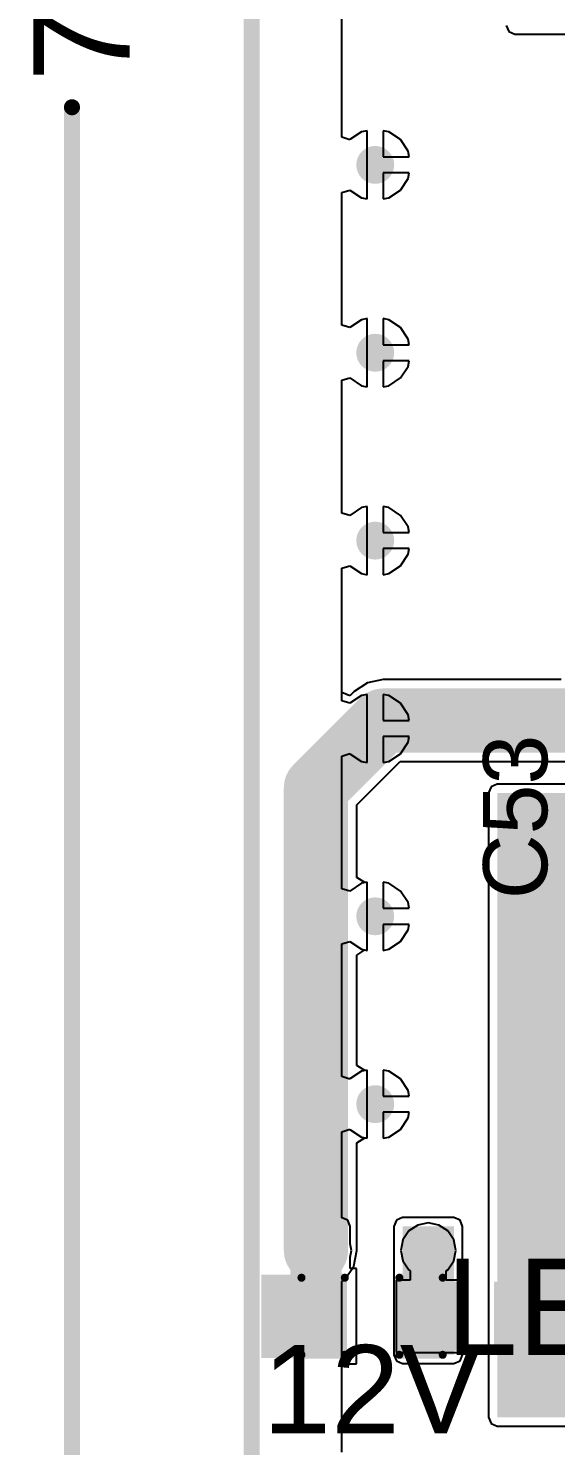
# Model space of a CAD drawing. Header units: millimetres. Extents: x -0.26 to 4.68, y -0.29 to 2.93.
# Drawn here: x -0.256 to 0.072, y 0.273 to 1.156 of the extents above; entities that cross this region are included whole.
import ezdxf

# ---------------------------------------------------------------- set-up
doc = ezdxf.new("R2010")
doc.units = ezdxf.units.MM
doc.header["$MEASUREMENT"] = 0
for name, color, linetype in [('BottomLayer', 5, 'Continuous'), ('BottomPaste', 16, 'Continuous'), ('BottomSolder', 6, 'Continuous'), ('Mechanical1', 6, 'Continuous'), ('Mechanical2', 216, 'Continuous'), ('TopLayer', 1, 'Continuous'), ('TopOverlay', 2, 'Continuous'), ('TopPaste', 8, 'Continuous'), ('TopSolder', 216, 'Continuous'), ('ViaHoleLayer', 16, 'Continuous')]:
    doc.layers.add(name, color=color, linetype=linetype)
doc.styles.add('Arial', font='arial.ttf', dxfattribs={"height": 0.2})

# ---------------------------------------------------------------- blocks, each defined once
blk = doc.blocks.new('LED_0603_12')
at = {"layer": 'TopLayer'}
for points in [[(-0.03937, 0.01969), (-0.01969, 0.01969), (-0.01969, -0.01969), (-0.03937, -0.01969)], [(0.01969, 0.01969), (0.03937, 0.01969), (0.03937, -0.01969), (0.01969, -0.01969)]]:
    blk.add_hatch(color=1, dxfattribs=at).paths.add_polyline_path(points)
at = {"layer": 'TopOverlay'}
blk.add_hatch(color=2, dxfattribs=at).paths.add_polyline_path([(0.044, -0.026), (0.069, -0.026), (0.069, 0.026), (0.044, 0.026)])
at = {"layer": 'TopPaste'}
for points in [[(-0.03937, 0.01969), (-0.01969, 0.01969), (-0.01969, -0.01969), (-0.03937, -0.01969)], [(0.01969, 0.01969), (0.03937, 0.01969), (0.03937, -0.01969), (0.01969, -0.01969)]]:
    blk.add_hatch(color=8, dxfattribs=at).paths.add_polyline_path(points)
at = {"layer": 'TopSolder'}
for points in [[(-0.04337, 0.02369), (-0.01569, 0.02369), (-0.01569, -0.02369), (-0.04337, -0.02369)], [(0.01569, 0.02369), (0.04337, 0.02369), (0.04337, -0.02369), (0.01569, -0.02369)]]:
    blk.add_hatch(color=216, dxfattribs=at).paths.add_polyline_path(points)
at = {"layer": 'TopOverlay', "const_width": 0.005}
for points in [[(-0.044, 0.024), (-0.044, -0.024)], [(-0.017, 0.024), (-0.044, 0.024)], [(0.044, 0.024), (0.017, 0.024)], [(0.044, 0.024), (0.044, -0.024)], [(-0.017, -0.024), (-0.044, -0.024)], [(0.044, -0.024), (0.017, -0.024)]]:
    blk.add_lwpolyline(points, dxfattribs=at)
at = {"layer": 'TopOverlay', "const_width": 0.0025}
for points in [[(-0.04525, 0.024, 1), (-0.04275, 0.024, 1)], [(-0.04525, 0.024, 1), (-0.04275, 0.024, 1)], [(-0.01825, 0.024, 1), (-0.01575, 0.024, 1)], [(0.01575, 0.024, 1), (0.01825, 0.024, 1)], [(0.04275, 0.024, 1), (0.04525, 0.024, 1)], [(0.04275, 0.024, 1), (0.04525, 0.024, 1)], [(-0.04525, -0.024, 1), (-0.04275, -0.024, 1)], [(-0.04525, -0.024, 1), (-0.04275, -0.024, 1)], [(-0.01825, -0.024, 1), (-0.01575, -0.024, 1)], [(0.01575, -0.024, 1), (0.01825, -0.024, 1)], [(0.04275, -0.024, 1), (0.04525, -0.024, 1)], [(0.04275, -0.024, 1), (0.04525, -0.024, 1)]]:
    blk.add_lwpolyline(points, format="xyb", close=True, dxfattribs=at)
at = {"layer": 'TopOverlay'}
blk.add_text('LED1', height=0.06, rotation=-180, dxfattribs=at).set_placement((-0.04608, 0.02422))
blk = doc.blocks.new('R___0603_B_77')
at = {"layer": 'BottomLayer'}
for points in [[(-0.045, -0.0175), (-0.045, 0.0175), (-0.015, 0.0175), (-0.015, -0.0175)], [(0.015, -0.0175), (0.015, 0.0175), (0.045, 0.0175), (0.045, -0.0175)]]:
    blk.add_hatch(color=5, dxfattribs=at).paths.add_polyline_path(points)
at = {"layer": 'BottomPaste'}
for points in [[(-0.045, -0.0175), (-0.045, 0.0175), (-0.015, 0.0175), (-0.015, -0.0175)], [(0.015, -0.0175), (0.015, 0.0175), (0.045, 0.0175), (0.045, -0.0175)]]:
    blk.add_hatch(color=16, dxfattribs=at).paths.add_polyline_path(points)
at = {"layer": 'BottomSolder'}
for points in [[(-0.049, -0.0215), (-0.049, 0.0215), (-0.011, 0.0215), (-0.011, -0.0215)], [(0.011, -0.0215), (0.011, 0.0215), (0.049, 0.0215), (0.049, -0.0215)]]:
    blk.add_hatch(color=6, dxfattribs=at).paths.add_polyline_path(points)

msp = doc.modelspace()

# ---------------------------------------------------------------- hatches: boundary and pattern name
at = {"layer": 'BottomLayer'}
h = msp.add_hatch(color=5, dxfattribs=at)
edge = h.paths.add_edge_path()
edge.add_arc((-0.04023, 1.07105), 0.01181, 0, 360)
h = msp.add_hatch(color=5, dxfattribs=at)
edge = h.paths.add_edge_path()
edge.add_arc((-0.04023, 0.95405), 0.01181, 0, 360)
h = msp.add_hatch(color=5, dxfattribs=at)
edge = h.paths.add_edge_path()
edge.add_arc((-0.04023, 0.83705), 0.01181, 0, 360)
h = msp.add_hatch(color=5, dxfattribs=at)
edge = h.paths.add_edge_path()
edge.add_arc((-0.04023, 0.72005), 0.01181, 0, 360)
for points in [[(0.03582, 0.40395), (0.29682, 0.40395), (0.29682, 0.67995), (0.03582, 0.67995)], [(0.03582, 0.291), (0.496, 0.291), (0.496, 0.52895), (0.03582, 0.52895)]]:
    msp.add_hatch(color=5, dxfattribs=at).paths.add_polyline_path(points)
h = msp.add_hatch(color=5, dxfattribs=at)
edge = h.paths.add_edge_path()
edge.add_arc((-0.04023, 0.60305), 0.01181, 0, 360)
h = msp.add_hatch(color=5, dxfattribs=at)
edge = h.paths.add_edge_path()
edge.add_arc((-0.04023, 0.48605), 0.01181, 0, 360)
h = msp.add_hatch(color=5, dxfattribs=at)
edge = h.paths.add_edge_path()
edge.add_arc((-0.07718, 0.39495), 0.01181, 0, 360)
h = msp.add_hatch(color=5, dxfattribs=at)
edge = h.paths.add_edge_path()
edge.add_arc((-0.00718, 0.39495), 0.01181, 0, 360)
at = {"layer": 'BottomSolder'}
h = msp.add_hatch(color=6, dxfattribs=at)
edge = h.paths.add_edge_path()
edge.add_arc((-0.04023, 1.07105), 0.00591, 0, 360)
h = msp.add_hatch(color=6, dxfattribs=at)
edge = h.paths.add_edge_path()
edge.add_arc((-0.04023, 0.95405), 0.00591, 0, 360)
h = msp.add_hatch(color=6, dxfattribs=at)
edge = h.paths.add_edge_path()
edge.add_arc((-0.04023, 0.83705), 0.00591, 0, 360)
h = msp.add_hatch(color=6, dxfattribs=at)
edge = h.paths.add_edge_path()
edge.add_arc((-0.04023, 0.72005), 0.00591, 0, 360)
h = msp.add_hatch(color=6, dxfattribs=at)
edge = h.paths.add_edge_path()
edge.add_arc((-0.04023, 0.60305), 0.00591, 0, 360)
h = msp.add_hatch(color=6, dxfattribs=at)
edge = h.paths.add_edge_path()
edge.add_arc((-0.04023, 0.48605), 0.00591, 0, 360)
h = msp.add_hatch(color=6, dxfattribs=at)
edge = h.paths.add_edge_path()
edge.add_arc((-0.07718, 0.39495), 0.00591, 0, 360)
h = msp.add_hatch(color=6, dxfattribs=at)
edge = h.paths.add_edge_path()
edge.add_arc((-0.00718, 0.39495), 0.00591, 0, 360)
at = {"layer": 'TopLayer'}
h = msp.add_hatch(color=1, dxfattribs=at)
edge = h.paths.add_edge_path()
edge.add_arc((-0.04023, 1.07105), 0.01181, 0, 360)
h = msp.add_hatch(color=1, dxfattribs=at)
edge = h.paths.add_edge_path()
edge.add_arc((-0.04023, 0.95405), 0.01181, 0, 360)
h = msp.add_hatch(color=1, dxfattribs=at)
edge = h.paths.add_edge_path()
edge.add_arc((-0.04023, 0.83705), 0.01181, 0, 360)
h = msp.add_hatch(color=1, dxfattribs=at)
edge = h.paths.add_edge_path()
edge.add_arc((-0.04023, 0.72005), 0.01181, 0, 360)
h = msp.add_hatch(color=1, dxfattribs=at)
edge = h.paths.add_edge_path()
edge.add_arc((-0.04023, 0.60305), 0.01181, 0, 360)
h = msp.add_hatch(color=1, dxfattribs=at)
edge = h.paths.add_edge_path()
edge.add_arc((-0.04023, 0.48605), 0.01181, 0, 360)
for points in [[(-0.06118, 0.40995), (-0.09318, 0.40995), (-0.09318, 0.32995), (-0.06118, 0.32995)], [(0.00882, 0.40995), (-0.02318, 0.40995), (-0.02318, 0.32995), (0.00882, 0.32995)]]:
    msp.add_hatch(color=1, dxfattribs=at).paths.add_polyline_path(points)
h = msp.add_hatch(color=1, dxfattribs=at)
edge = h.paths.add_edge_path()
edge.add_arc((-0.07718, 0.39495), 0.01181, 0, 360)
h = msp.add_hatch(color=1, dxfattribs=at)
edge = h.paths.add_edge_path()
edge.add_arc((-0.00718, 0.39495), 0.01181, 0, 360)
at = {"layer": 'TopSolder'}
h = msp.add_hatch(color=216, dxfattribs=at)
edge = h.paths.add_edge_path()
edge.add_arc((-0.04023, 1.07105), 0.00591, 0, 360)
h = msp.add_hatch(color=216, dxfattribs=at)
edge = h.paths.add_edge_path()
edge.add_arc((-0.04023, 0.95405), 0.00591, 0, 360)
h = msp.add_hatch(color=216, dxfattribs=at)
edge = h.paths.add_edge_path()
edge.add_arc((-0.04023, 0.83705), 0.00591, 0, 360)
h = msp.add_hatch(color=216, dxfattribs=at)
edge = h.paths.add_edge_path()
edge.add_arc((-0.04023, 0.72005), 0.00591, 0, 360)
h = msp.add_hatch(color=216, dxfattribs=at)
edge = h.paths.add_edge_path()
edge.add_arc((-0.04023, 0.60305), 0.00591, 0, 360)
h = msp.add_hatch(color=216, dxfattribs=at)
edge = h.paths.add_edge_path()
edge.add_arc((-0.04023, 0.48605), 0.00591, 0, 360)
h = msp.add_hatch(color=216, dxfattribs=at)
edge = h.paths.add_edge_path()
edge.add_arc((-0.07718, 0.39495), 0.00591, 0, 360)
h = msp.add_hatch(color=216, dxfattribs=at)
edge = h.paths.add_edge_path()
edge.add_arc((-0.00718, 0.39495), 0.00591, 0, 360)
at = {"layer": 'ViaHoleLayer'}
h = msp.add_hatch(color=16, dxfattribs=at)
edge = h.paths.add_edge_path()
edge.add_arc((-0.04023, 1.07105), 0.00591, 0, 360)
h = msp.add_hatch(color=16, dxfattribs=at)
edge = h.paths.add_edge_path()
edge.add_arc((-0.04023, 0.95405), 0.00591, 0, 360)
h = msp.add_hatch(color=16, dxfattribs=at)
edge = h.paths.add_edge_path()
edge.add_arc((-0.04023, 0.83705), 0.00591, 0, 360)
h = msp.add_hatch(color=16, dxfattribs=at)
edge = h.paths.add_edge_path()
edge.add_arc((-0.04023, 0.72005), 0.00591, 0, 360)
h = msp.add_hatch(color=16, dxfattribs=at)
edge = h.paths.add_edge_path()
edge.add_arc((-0.04023, 0.60305), 0.00591, 0, 360)
h = msp.add_hatch(color=16, dxfattribs=at)
edge = h.paths.add_edge_path()
edge.add_arc((-0.04023, 0.48605), 0.00591, 0, 360)
h = msp.add_hatch(color=16, dxfattribs=at)
edge = h.paths.add_edge_path()
edge.add_arc((-0.07718, 0.39495), 0.00591, 0, 360)
h = msp.add_hatch(color=16, dxfattribs=at)
edge = h.paths.add_edge_path()
edge.add_arc((-0.00718, 0.39495), 0.00591, 0, 360)

# ---------------------------------------------------------------- linework, layer by layer
at = {"layer": 'BottomLayer'}
for p, q in [((-0.061, 1.08823), (-0.061, 1.17088)), ((-0.056, 1.08671), (-0.061, 1.08823)), ((-0.05595, 1.08678), (-0.056, 1.08671)), ((-0.04874, 1.0916), (-0.05595, 1.08678)), ((-0.04523, 1.0923), (-0.04874, 1.0916)), ((-0.04523, 1.07105), (-0.04523, 1.0923)), ((-0.03172, 1.0916), (-0.03523, 1.0923)), ((-0.03523, 1.0923), (-0.03523, 1.07605)), ((-0.0245, 1.08678), (-0.03172, 1.0916)), ((-0.01968, 1.07956), (-0.0245, 1.08678)), ((-0.01899, 1.07605), (-0.01968, 1.07956)), ((-0.04523, 1.04981), (-0.04523, 1.07105)), ((-0.03523, 1.07605), (-0.01899, 1.07605)), ((-0.01899, 1.06605), (-0.03523, 1.06605)), ((-0.03523, 1.06605), (-0.03523, 1.04981)), ((-0.0245, 1.05533), (-0.01968, 1.06254)), ((-0.01968, 1.06254), (-0.01899, 1.06605)), ((-0.061, 1.05388), (-0.056, 1.0554)), ((-0.061, 0.97123), (-0.061, 1.05388)), ((-0.056, 1.0554), (-0.05595, 1.05533)), ((-0.05595, 1.05533), (-0.04874, 1.05051)), ((-0.04874, 1.05051), (-0.04523, 1.04981)), ((-0.03523, 1.04981), (-0.03172, 1.05051)), ((-0.03172, 1.05051), (-0.0245, 1.05533)), ((-0.056, 0.96971), (-0.061, 0.97123)), ((-0.04874, 0.9746), (-0.05595, 0.96978)), ((-0.04523, 0.9753), (-0.04874, 0.9746)), ((-0.04523, 0.95405), (-0.04523, 0.9753)), ((-0.03172, 0.9746), (-0.03523, 0.9753)), ((-0.03523, 0.9753), (-0.03523, 0.95905)), ((-0.0245, 0.96978), (-0.03172, 0.9746)), ((-0.05595, 0.96978), (-0.056, 0.96971)), ((-0.01968, 0.96256), (-0.0245, 0.96978)), ((-0.01899, 0.95905), (-0.01968, 0.96256)), ((-0.04523, 0.93281), (-0.04523, 0.95405)), ((-0.03523, 0.95905), (-0.01899, 0.95905)), ((-0.01899, 0.94905), (-0.03523, 0.94905)), ((-0.03523, 0.94905), (-0.03523, 0.93281)), ((-0.0245, 0.93833), (-0.01968, 0.94554)), ((-0.01968, 0.94554), (-0.01899, 0.94905)), ((-0.061, 0.93688), (-0.056, 0.9384)), ((-0.061, 0.85423), (-0.061, 0.93688)), ((-0.056, 0.9384), (-0.05595, 0.93833)), ((-0.05595, 0.93833), (-0.04874, 0.93351)), ((-0.03172, 0.93351), (-0.0245, 0.93833)), ((-0.04874, 0.93351), (-0.04523, 0.93281)), ((-0.03523, 0.93281), (-0.03172, 0.93351)), ((-0.04874, 0.8576), (-0.05595, 0.85278)), ((-0.04523, 0.8583), (-0.04874, 0.8576)), ((-0.04523, 0.83705), (-0.04523, 0.8583)), ((-0.03172, 0.8576), (-0.03523, 0.8583)), ((-0.03523, 0.8583), (-0.03523, 0.84205)), ((-0.0245, 0.85278), (-0.03172, 0.8576)), ((-0.056, 0.85271), (-0.061, 0.85423)), ((-0.05595, 0.85278), (-0.056, 0.85271)), ((-0.01968, 0.84556), (-0.0245, 0.85278)), ((-0.03523, 0.84205), (-0.01899, 0.84205)), ((-0.01899, 0.84205), (-0.01968, 0.84556)), ((-0.04523, 0.81581), (-0.04523, 0.83705)), ((-0.01899, 0.83205), (-0.03523, 0.83205)), ((-0.03523, 0.83205), (-0.03523, 0.81581)), ((-0.01968, 0.82854), (-0.01899, 0.83205)), ((-0.061, 0.81988), (-0.056, 0.8214)), ((-0.056, 0.8214), (-0.05595, 0.82133)), ((-0.05595, 0.82133), (-0.04874, 0.81651)), ((-0.03172, 0.81651), (-0.0245, 0.82133)), ((-0.0245, 0.82133), (-0.01968, 0.82854)), ((-0.061, 0.7424), (-0.061, 0.81988)), ((-0.04874, 0.81651), (-0.04523, 0.81581)), ((-0.03523, 0.81581), (-0.03172, 0.81651)), ((-0.03533, 0.75044), (-0.04509, 0.7485)), ((0.07559, 0.75044), (-0.03533, 0.75044)), ((-0.056, 0.74033), (-0.061, 0.7424)), ((-0.05336, 0.74297), (-0.056, 0.74033)), ((-0.04509, 0.7485), (-0.05336, 0.74297)), ((-0.05169, 0.67255), (-0.02478, 0.69946)), ((-0.02478, 0.69946), (0.34132, 0.69946)), ((0.032, 0.68378), (0.03041, 0.67995)), ((0.03041, 0.67995), (0.03041, 0.52895)), ((0.03582, 0.68536), (0.032, 0.68378)), ((0.12741, 0.68536), (0.03582, 0.68536)), ((-0.05169, 0.62719), (-0.05169, 0.67255)), ((-0.04669, 0.62401), (-0.05169, 0.62719)), ((-0.04523, 0.6243), (-0.04669, 0.62401)), ((-0.04523, 0.60305), (-0.04523, 0.6243)), ((-0.03172, 0.6236), (-0.03523, 0.6243)), ((-0.03523, 0.6243), (-0.03523, 0.60805)), ((-0.0245, 0.61878), (-0.03172, 0.6236)), ((-0.01968, 0.61156), (-0.0245, 0.61878)), ((-0.01899, 0.60805), (-0.01968, 0.61156)), ((-0.04523, 0.58181), (-0.04523, 0.60305)), ((-0.03523, 0.60805), (-0.01899, 0.60805)), ((-0.01899, 0.59805), (-0.03523, 0.59805)), ((-0.03523, 0.59805), (-0.03523, 0.58181)), ((-0.0245, 0.58733), (-0.01968, 0.59454)), ((-0.01968, 0.59454), (-0.01899, 0.59805)), ((-0.03172, 0.58251), (-0.0245, 0.58733)), ((-0.05169, 0.57892), (-0.04669, 0.5821)), ((-0.05169, 0.51019), (-0.05169, 0.57892)), ((-0.04669, 0.5821), (-0.04523, 0.58181)), ((-0.03523, 0.58181), (-0.03172, 0.58251)), ((0.03041, 0.52895), (0.03041, 0.40395)), ((-0.04669, 0.50701), (-0.05169, 0.51019)), ((-0.04523, 0.5073), (-0.04669, 0.50701)), ((-0.04523, 0.48605), (-0.04523, 0.5073)), ((-0.03172, 0.5066), (-0.03523, 0.5073)), ((-0.03523, 0.5073), (-0.03523, 0.49105)), ((-0.0245, 0.50178), (-0.03172, 0.5066)), ((-0.01968, 0.49456), (-0.0245, 0.50178)), ((-0.01899, 0.49105), (-0.01968, 0.49456)), ((-0.04523, 0.46481), (-0.04523, 0.48605)), ((-0.03523, 0.49105), (-0.01899, 0.49105)), ((-0.01899, 0.48105), (-0.03523, 0.48105)), ((-0.03523, 0.48105), (-0.03523, 0.46481)), ((-0.0245, 0.47033), (-0.01968, 0.47754)), ((-0.01968, 0.47754), (-0.01899, 0.48105)), ((-0.03172, 0.46551), (-0.0245, 0.47033)), ((-0.05169, 0.46192), (-0.04669, 0.4651)), ((-0.05169, 0.39495), (-0.05169, 0.46192)), ((-0.04669, 0.4651), (-0.04523, 0.46481)), ((-0.03523, 0.46481), (-0.03172, 0.46551)), ((-0.0193, 0.40707), (-0.02301, 0.40151)), ((-0.01374, 0.41078), (-0.0193, 0.40707)), ((-0.00718, 0.41209), (-0.01374, 0.41078)), ((-0.00062, 0.41078), (-0.00718, 0.41209)), ((0.00494, 0.40707), (-0.00062, 0.41078)), ((0.00866, 0.40151), (0.00494, 0.40707)), ((-0.02301, 0.40151), (-0.02432, 0.39495)), ((0.00996, 0.39495), (0.00866, 0.40151)), ((0.03041, 0.40395), (0.03041, 0.291)), ((-0.05363, 0.38519), (-0.05169, 0.39495)), ((-0.02432, 0.39495), (-0.02301, 0.38839)), ((0.00866, 0.38839), (0.00996, 0.39495)), ((-0.05915, 0.37692), (-0.05363, 0.38519)), ((-0.02301, 0.38839), (-0.0193, 0.38283)), ((-0.0193, 0.38283), (-0.01839, 0.38222)), ((-0.01839, 0.38222), (-0.01839, 0.37645)), ((0.00404, 0.38222), (0.00494, 0.38283)), ((0.00404, 0.37645), (0.00404, 0.38222)), ((0.00494, 0.38283), (0.00866, 0.38839)), ((-0.061, 0.37569), (-0.05915, 0.37692)), ((-0.061, 0.26923), (-0.061, 0.37569)), ((-0.01839, 0.37645), (-0.02718, 0.37645)), ((-0.02718, 0.37645), (-0.02718, 0.33145)), ((0.01282, 0.37645), (0.00404, 0.37645)), ((0.01282, 0.33145), (0.01282, 0.37645)), ((-0.02718, 0.33145), (0.01282, 0.33145)), ((0.03041, 0.291), (0.032, 0.28717)), ((0.032, 0.28717), (0.03582, 0.28559)), ((0.03582, 0.28559), (0.496, 0.28559))]:
    msp.add_line(p, q, dxfattribs=at)
for points, const_width in [([(-0.04023, 0.72005), (-0.03533, 0.72495)], 0.04), ([(-0.03533, 0.72495), (0.12935, 0.72495)], 0.04), ([(-0.07718, 0.68311), (-0.04023, 0.72005)], 0.04), ([(-0.07718, 0.39495), (-0.07718, 0.68311)], 0.04), ([(-0.00718, 0.35395), (-0.00718, 0.39495)], 0.012), ([(0.07482, 0.35395), (0.42682, 0.35395)], 0.05)]:
    msp.add_lwpolyline(points, dxfattribs=dict(at, const_width=const_width))
for points, const_width in [([(-0.04533, 0.72495, 1), (-0.02533, 0.72495, 1)], 0.02), ([(-0.04533, 0.72495, 1), (-0.02533, 0.72495, 1)], 0.02), ([(-0.05023, 0.72005, 1), (-0.03023, 0.72005, 1)], 0.02), ([(-0.05023, 0.72005, 1), (-0.03023, 0.72005, 1)], 0.02), ([(-0.08718, 0.68311, 1), (-0.06718, 0.68311, 1)], 0.02), ([(-0.08718, 0.68311, 1), (-0.06718, 0.68311, 1)], 0.02), ([(-0.08718, 0.39495, 1), (-0.06718, 0.39495, 1)], 0.02), ([(-0.01018, 0.39495, 1), (-0.00418, 0.39495, 1)], 0.006), ([(0.06232, 0.35395, 1), (0.08732, 0.35395, 1)], 0.025), ([(-0.01018, 0.35395, 1), (-0.00418, 0.35395, 1)], 0.006)]:
    msp.add_lwpolyline(points, format="xyb", close=True, dxfattribs=dict(at, const_width=const_width))
at = {"layer": 'Mechanical1', "const_width": 0.01}
msp.add_lwpolyline([(-0.22918, -0.11718), (-0.22918, 1.10696)], dxfattribs=at)
at = {"layer": 'Mechanical1', "const_width": 0.005}
msp.add_lwpolyline([(-0.23168, 1.10696, 1), (-0.22668, 1.10696, 1)], format="xyb", close=True, dxfattribs=at)
at = {"layer": 'Mechanical2', "const_width": 0.01}
msp.add_lwpolyline([(-0.11718, 2.87495), (-0.11718, -0.11718)], dxfattribs=at)
at = {"layer": 'TopLayer'}
for p, q in [((-0.061, 1.08823), (-0.061, 1.17088)), ((0.04141, 1.15795), (0.043, 1.15412)), ((0.043, 1.15412), (0.04682, 1.15254)), ((0.04682, 1.15254), (0.08074, 1.15254)), ((-0.056, 1.08671), (-0.061, 1.08823)), ((-0.05595, 1.08678), (-0.056, 1.08671)), ((-0.04874, 1.0916), (-0.05595, 1.08678)), ((-0.04523, 1.0923), (-0.04874, 1.0916)), ((-0.04523, 1.07105), (-0.04523, 1.0923)), ((-0.03172, 1.0916), (-0.03523, 1.0923)), ((-0.03523, 1.0923), (-0.03523, 1.07605)), ((-0.0245, 1.08678), (-0.03172, 1.0916)), ((-0.01968, 1.07956), (-0.0245, 1.08678)), ((-0.01899, 1.07605), (-0.01968, 1.07956)), ((-0.04523, 1.04981), (-0.04523, 1.07105)), ((-0.03523, 1.07605), (-0.01899, 1.07605)), ((-0.01899, 1.06605), (-0.03523, 1.06605)), ((-0.03523, 1.06605), (-0.03523, 1.04981)), ((-0.0245, 1.05533), (-0.01968, 1.06254)), ((-0.01968, 1.06254), (-0.01899, 1.06605)), ((-0.061, 1.05388), (-0.056, 1.0554)), ((-0.061, 0.97123), (-0.061, 1.05388)), ((-0.056, 1.0554), (-0.05595, 1.05533)), ((-0.05595, 1.05533), (-0.04874, 1.05051)), ((-0.04874, 1.05051), (-0.04523, 1.04981)), ((-0.03523, 1.04981), (-0.03172, 1.05051)), ((-0.03172, 1.05051), (-0.0245, 1.05533)), ((-0.056, 0.96971), (-0.061, 0.97123)), ((-0.04874, 0.9746), (-0.05595, 0.96978)), ((-0.04523, 0.9753), (-0.04874, 0.9746)), ((-0.04523, 0.95405), (-0.04523, 0.9753)), ((-0.03172, 0.9746), (-0.03523, 0.9753)), ((-0.03523, 0.9753), (-0.03523, 0.95905)), ((-0.0245, 0.96978), (-0.03172, 0.9746)), ((-0.05595, 0.96978), (-0.056, 0.96971)), ((-0.01968, 0.96256), (-0.0245, 0.96978)), ((-0.01899, 0.95905), (-0.01968, 0.96256)), ((-0.04523, 0.93281), (-0.04523, 0.95405)), ((-0.03523, 0.95905), (-0.01899, 0.95905)), ((-0.01899, 0.94905), (-0.03523, 0.94905)), ((-0.03523, 0.94905), (-0.03523, 0.93281)), ((-0.0245, 0.93833), (-0.01968, 0.94554)), ((-0.01968, 0.94554), (-0.01899, 0.94905)), ((-0.061, 0.93688), (-0.056, 0.9384)), ((-0.061, 0.85423), (-0.061, 0.93688)), ((-0.056, 0.9384), (-0.05595, 0.93833)), ((-0.05595, 0.93833), (-0.04874, 0.93351)), ((-0.03172, 0.93351), (-0.0245, 0.93833)), ((-0.04874, 0.93351), (-0.04523, 0.93281)), ((-0.03523, 0.93281), (-0.03172, 0.93351)), ((-0.04874, 0.8576), (-0.05595, 0.85278)), ((-0.04523, 0.8583), (-0.04874, 0.8576)), ((-0.04523, 0.83705), (-0.04523, 0.8583)), ((-0.03172, 0.8576), (-0.03523, 0.8583)), ((-0.03523, 0.8583), (-0.03523, 0.84205)), ((-0.0245, 0.85278), (-0.03172, 0.8576)), ((-0.056, 0.85271), (-0.061, 0.85423)), ((-0.05595, 0.85278), (-0.056, 0.85271)), ((-0.01968, 0.84556), (-0.0245, 0.85278)), ((-0.03523, 0.84205), (-0.01899, 0.84205)), ((-0.01899, 0.84205), (-0.01968, 0.84556)), ((-0.04523, 0.81581), (-0.04523, 0.83705)), ((-0.01899, 0.83205), (-0.03523, 0.83205)), ((-0.03523, 0.83205), (-0.03523, 0.81581)), ((-0.01968, 0.82854), (-0.01899, 0.83205)), ((-0.061, 0.81988), (-0.056, 0.8214)), ((-0.056, 0.8214), (-0.05595, 0.82133)), ((-0.05595, 0.82133), (-0.04874, 0.81651)), ((-0.03172, 0.81651), (-0.0245, 0.82133)), ((-0.0245, 0.82133), (-0.01968, 0.82854)), ((-0.061, 0.73723), (-0.061, 0.81988)), ((-0.04874, 0.81651), (-0.04523, 0.81581)), ((-0.03523, 0.81581), (-0.03172, 0.81651)), ((-0.056, 0.73571), (-0.061, 0.73723)), ((-0.05595, 0.73578), (-0.056, 0.73571)), ((-0.04874, 0.7406), (-0.05595, 0.73578)), ((-0.04523, 0.7413), (-0.04874, 0.7406)), ((-0.04523, 0.72005), (-0.04523, 0.7413)), ((-0.03172, 0.7406), (-0.03523, 0.7413)), ((-0.03523, 0.7413), (-0.03523, 0.72505)), ((-0.0245, 0.73578), (-0.03172, 0.7406)), ((-0.01968, 0.72856), (-0.0245, 0.73578)), ((-0.03523, 0.72505), (-0.01899, 0.72505)), ((-0.01899, 0.72505), (-0.01968, 0.72856)), ((-0.04523, 0.69881), (-0.04523, 0.72005)), ((-0.01899, 0.71505), (-0.03523, 0.71505)), ((-0.03523, 0.71505), (-0.03523, 0.69881)), ((-0.01968, 0.71154), (-0.01899, 0.71505)), ((-0.0245, 0.70433), (-0.01968, 0.71154)), ((-0.061, 0.70288), (-0.056, 0.7044)), ((-0.061, 0.62023), (-0.061, 0.70288)), ((-0.056, 0.7044), (-0.05595, 0.70433)), ((-0.05595, 0.70433), (-0.04874, 0.69951)), ((-0.04874, 0.69951), (-0.04523, 0.69881)), ((-0.03523, 0.69881), (-0.03172, 0.69951)), ((-0.03172, 0.69951), (-0.0245, 0.70433)), ((-0.056, 0.61871), (-0.061, 0.62023)), ((-0.05595, 0.61878), (-0.056, 0.61871)), ((-0.04874, 0.6236), (-0.05595, 0.61878)), ((-0.04523, 0.6243), (-0.04874, 0.6236)), ((-0.04523, 0.60305), (-0.04523, 0.6243)), ((-0.03172, 0.6236), (-0.03523, 0.6243)), ((-0.03523, 0.6243), (-0.03523, 0.60805)), ((-0.0245, 0.61878), (-0.03172, 0.6236)), ((-0.01968, 0.61156), (-0.0245, 0.61878)), ((-0.01899, 0.60805), (-0.01968, 0.61156)), ((-0.04523, 0.58181), (-0.04523, 0.60305)), ((-0.03523, 0.60805), (-0.01899, 0.60805)), ((-0.01899, 0.59805), (-0.03523, 0.59805)), ((-0.03523, 0.59805), (-0.03523, 0.58181)), ((-0.0245, 0.58733), (-0.01968, 0.59454)), ((-0.01968, 0.59454), (-0.01899, 0.59805)), ((-0.061, 0.58588), (-0.056, 0.5874)), ((-0.061, 0.50323), (-0.061, 0.58588)), ((-0.056, 0.5874), (-0.05595, 0.58733)), ((-0.05595, 0.58733), (-0.04874, 0.58251)), ((-0.03172, 0.58251), (-0.0245, 0.58733)), ((-0.04874, 0.58251), (-0.04523, 0.58181)), ((-0.03523, 0.58181), (-0.03172, 0.58251)), ((-0.056, 0.50171), (-0.061, 0.50323)), ((-0.04874, 0.5066), (-0.05595, 0.50178)), ((-0.04523, 0.5073), (-0.04874, 0.5066)), ((-0.04523, 0.48605), (-0.04523, 0.5073)), ((-0.03172, 0.5066), (-0.03523, 0.5073)), ((-0.03523, 0.5073), (-0.03523, 0.49105)), ((-0.0245, 0.50178), (-0.03172, 0.5066)), ((-0.05595, 0.50178), (-0.056, 0.50171)), ((-0.01968, 0.49456), (-0.0245, 0.50178)), ((-0.01899, 0.49105), (-0.01968, 0.49456)), ((-0.04523, 0.46481), (-0.04523, 0.48605)), ((-0.03523, 0.49105), (-0.01899, 0.49105)), ((-0.01899, 0.48105), (-0.03523, 0.48105)), ((-0.03523, 0.48105), (-0.03523, 0.46481)), ((-0.0245, 0.47033), (-0.01968, 0.47754)), ((-0.01968, 0.47754), (-0.01899, 0.48105)), ((-0.061, 0.46888), (-0.056, 0.4704)), ((-0.061, 0.41529), (-0.061, 0.46888)), ((-0.056, 0.4704), (-0.05595, 0.47033)), ((-0.05595, 0.47033), (-0.04874, 0.46551)), ((-0.03172, 0.46551), (-0.0245, 0.47033)), ((-0.04874, 0.46551), (-0.04523, 0.46481)), ((-0.03523, 0.46481), (-0.03172, 0.46551)), ((-0.05735, 0.41378), (-0.061, 0.41529)), ((-0.02318, 0.41536), (-0.027, 0.41378)), ((0.00882, 0.41536), (-0.02318, 0.41536)), ((0.01265, 0.41378), (0.00882, 0.41536)), ((-0.05577, 0.40995), (-0.05735, 0.41378)), ((-0.05577, 0.3991), (-0.05577, 0.40995)), ((-0.027, 0.41378), (-0.02859, 0.40995)), ((-0.02859, 0.40995), (-0.02859, 0.32995)), ((0.01423, 0.40995), (0.01265, 0.41378)), ((0.01423, 0.32995), (0.01423, 0.40995)), ((-0.05494, 0.39495), (-0.05577, 0.3991)), ((-0.05577, 0.3908), (-0.05494, 0.39495)), ((-0.05577, 0.38363), (-0.05577, 0.3908)), ((-0.05186, 0.38363), (-0.05577, 0.38363)), ((-0.05186, 0.32426), (-0.05186, 0.38363)), ((-0.02859, 0.32995), (-0.027, 0.32612)), ((0.01265, 0.32612), (0.01423, 0.32995)), ((-0.061, 0.26923), (-0.061, 0.32426)), ((-0.061, 0.32426), (-0.05186, 0.32426)), ((-0.027, 0.32612), (-0.02318, 0.32454)), ((-0.02318, 0.32454), (0.00882, 0.32454)), ((0.00882, 0.32454), (0.01265, 0.32612))]:
    msp.add_line(p, q, dxfattribs=at)

# ---------------------------------------------------------------- block references
at = {"rotation": 180}
msp.add_blockref('LED_0603_12', (-0.04218, 0.35395), dxfattribs=at)
msp.add_blockref('R___0603_B_77', (0.02282, 0.35395))

# ---------------------------------------------------------------- texts
at = {"layer": 'Mechanical1', "style": 'Arial'}
msp.add_text('7.60 (cm)', height=0.06, rotation=90, dxfattribs=at).set_placement((-0.19319, 1.12296))
at = {"layer": 'TopOverlay', "style": 'Arial'}
for s, height, rotation, p in [('C53', 0.04, 90, (0.06699, 0.61368)), ('12V', 0.055, 360, (-0.11043, 0.281))]:
    msp.add_text(s, height=height, rotation=rotation, dxfattribs=at).set_placement(p)

doc.saveas('drawing.dxf')
